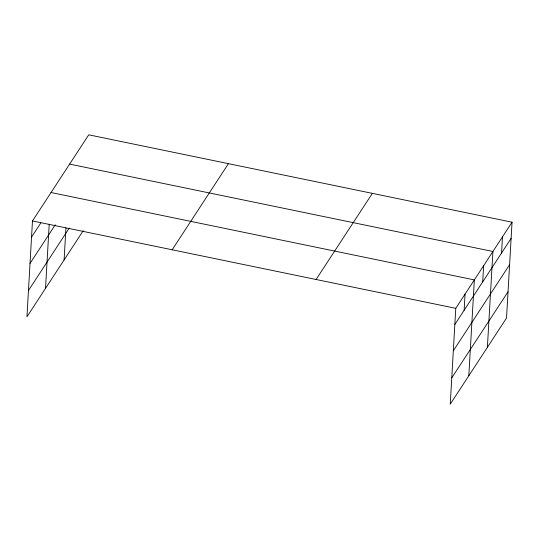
<?xml version="1.0" encoding="UTF-8"?>
<svg xmlns="http://www.w3.org/2000/svg" width="539" height="539" viewBox="0 0 539 539"><rect width="100%" height="100%" fill="white"/><g stroke="black" fill="none" stroke-linecap="round" stroke-linejoin="round"><path stroke-width="0.81" d="M512.05 222.203L455.772 308.328L450.247 404.176L506.525 318.05L512.05 222.203L88.753 134.824L32.475 220.95L26.95 316.797L83.228 230.672M45.519 288.372L49.217 224.318M64.094 259.953L65.94 227.916M464.126 310.296L465.056 294.119M468.815 375.757L474.347 279.909L51.05 192.531M482.695 281.877L483.631 265.7M487.391 347.332L492.916 251.484L69.619 164.105M501.553 253.027L502.483 236.843M31.545 237.126L40.829 222.917M30.029 263.423L55.234 224.844M28.466 290.508L69.255 228.085M172.163 249.786L228.442 163.661M316.083 279.492L372.361 193.366M454.842 324.512L511.12 238.379M453.326 350.801L509.604 264.669M451.763 377.886L508.041 291.761M32.475 220.95L455.772 308.328"/></g></svg>
